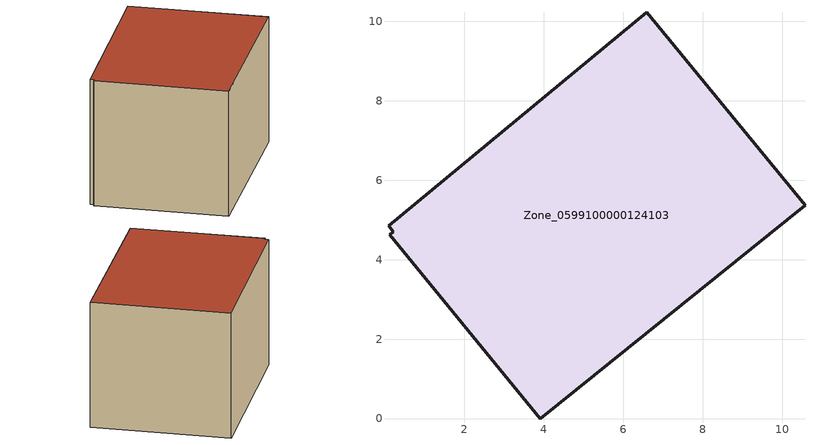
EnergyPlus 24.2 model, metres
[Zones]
Zone_0599100000124103
 floor ground (C_G): 0.09,4.85 6.59,10.23 10.58,5.37 3.92,0 0.12,4.62 0.21,4.7 z3.13
 wall outside (C_F): 10.58,5.37 6.59,10.23 0.09,4.85 0.21,4.7 0.12,4.62 3.92,0 10.58,5.37 z3.13:9.02
 roof outside (C_R): 6.59,10.23 0.09,4.85 0.21,4.7 0.12,4.62 3.92,0 10.58,5.37 z9.02
[BUILDING]
Pand.0599100000124103: North Axis=0; Terrain=City; Loads Convergence Tolerance Value=0.04; Temperature Convergence Tolerance Value=0.4; Solar Distribution=FullExterior; Maximum Number of Warmup Days=25; Minimum Number of Warmup Days=1
[Site:Location]
Rotterdam.The.Hague.AP_ZH_NLD Design_Conditions: Latitude=51.96; Longitude=4.45; Time Zone=1; Elevation=-4.5
[SITE:GROUNDTEMPERATURE:BUILDINGSURFACE]
18, 18, 18, 18, 18, 18, 18, 18, 18, 18, 18, 18
[MATERIAL] Thermal Absorptance=0.9; Solar Absorptance=0.7; Visible Absorptance=0.7
Name | Roughness | Thickness | Conductivity | Density | Specific Heat
G.TI.1946-1964 | MediumSmooth | 0.15 | 1 | 540 | 1210
F.TI.1946-1964 | Rough | 0.3 | 0.857143 | 1920 | 840
R.TI.1946-1964 | MediumRough | 0.2 | 0.277778 | 1500 | 1000
[CONSTRUCTION]
C_G: G.TI.1946-1964
C_F: F.TI.1946-1964
C_R: R.TI.1946-1964
[ZONE]
Zone_0599100000124103: Type=1; Multiplier=1; Ceiling Height=Autocalculate; Volume=Autocalculate; Floor Area=autocalculate; Part of Total Floor Area=Yes
[ZONEINFILTRATION:DESIGNFLOWRATE]
Infil_Zone_0599100000124103: Zone or ZoneList or Space or SpaceList=Zone_0599100000124103; Schedule=AlwaysOn; Design Flow Rate Calculation Method=Flow/Area; Flow Rate per Floor Area=0.003; Constant Term Coefficient=1; Temperature Term Coefficient=0; Velocity Term Coefficient=0; Velocity Squared Term Coefficient=0
[HVACTEMPLATE:ZONE:IDEALLOADSAIRSYSTEM]
Zone_0599100000124103: Maximum Heating Supply Air Temperature=50; Minimum Cooling Supply Air Temperature=13; Maximum Heating Supply Air Humidity Ratio=0.0156; Minimum Cooling Supply Air Humidity Ratio=0.0077; Heating Limit=NoLimit; Cooling Limit=NoLimit; Dehumidification Control Type=ConstantSensibleHeatRatio; Cooling Sensible Heat Ratio=0.7; Dehumidification Setpoint=60; Humidification Control Type=None; Humidification Setpoint=30; Outdoor Air Method=None; Outdoor Air Flow Rate per Person=0.00944; Outdoor Air Flow Rate per Zone Floor Area=0; Outdoor Air Flow Rate per Zone=0; Demand Controlled Ventilation Type=None; Outdoor Air Economizer Type=NoEconomizer; Heat Recovery Type=None; Sensible Heat Recovery Effectiveness=0.7; Latent Heat Recovery Effectiveness=0.65
[ZONECONTROL:THERMOSTAT]
ThermostatControl_Zone_0599100000124103: Zone or ZoneList=Zone_0599100000124103; Control Type Schedule=DualSetpointControlType; Control 1=Thermostat_Zone_0599100000124103; Temperature Difference Between Cutout And Setpoint=0
[THERMOSTATSETPOINT:DUALSETPOINT]
Thermostat_Zone_0599100000124103: Heating Setpoint Temperature Schedule=HeatingSetpoint_Zone_0599100000124103; Cooling Setpoint Temperature Schedule=CoolingSetpoint_Zone_0599100000124103
[SCHEDULE:COMPACT]
HeatingSetpoint_Zone_0599100000124103: Through: 12/31, For: AllDays, Until: 24:00, 21
CoolingSetpoint_Zone_0599100000124103: Through: 12/31, For: AllDays, Until: 24:00, 24
DualSetpointControlType: Through: 12/31, For: AllDays, Until: 24:00, 4
AlwaysOn: Through: 12/31, For: AllDays, Until: 24:00, 1
